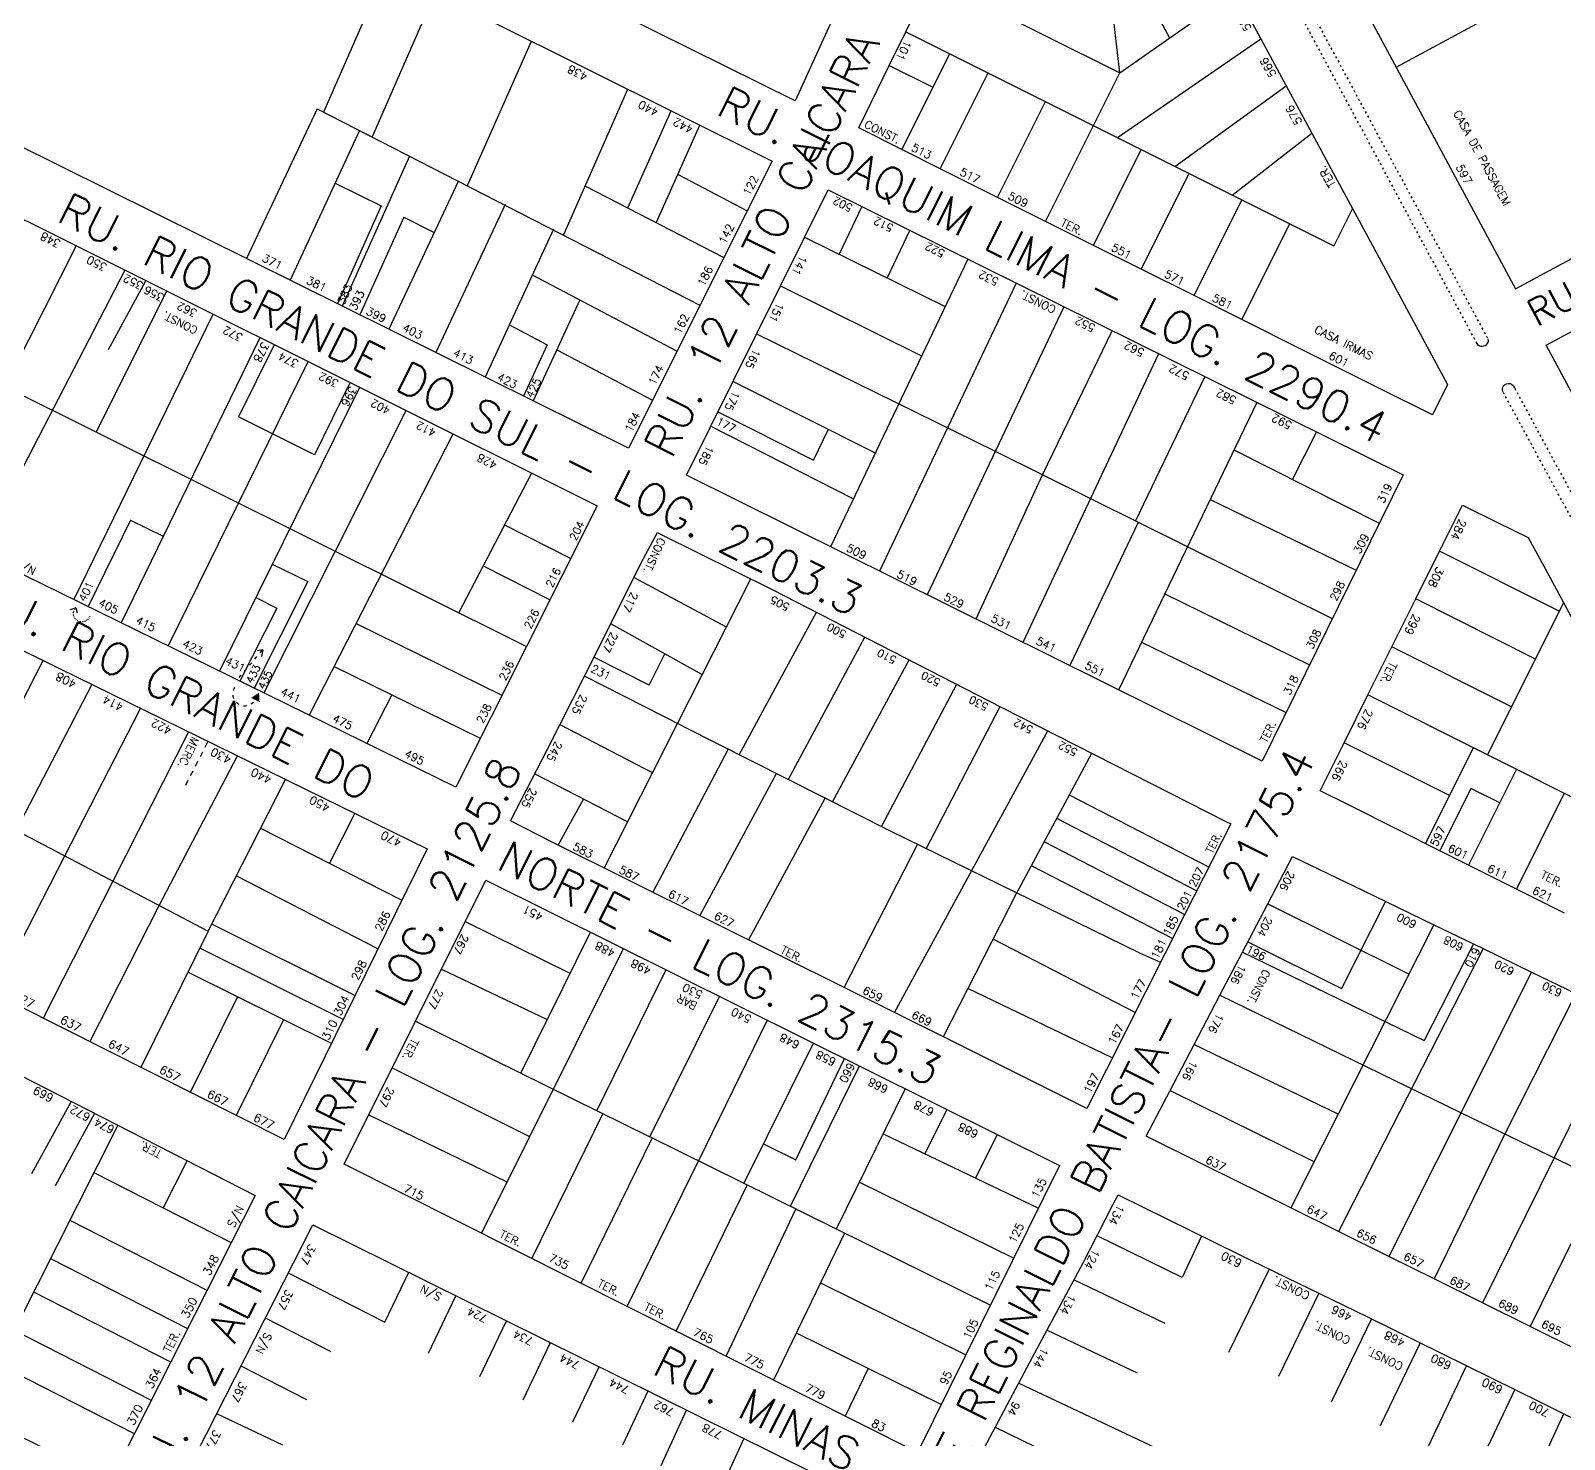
# Model space of a CAD drawing. Extents: x 714896 to 749292, y 8417558 to 8447149.
# Drawn here: x 741264.9 to 741551.2, y 8424591.9 to 8424855 of the extents above; entities that cross this region are included whole.
import ezdxf

# ---------------------------------------------------------------- set-up
doc = ezdxf.new("R2010")
doc.units = 0
doc.header["$MEASUREMENT"] = 0
doc.linetypes.add('ACAD_ISO03W100', pattern=[30, 12, -18])
for name, color, linetype in [('LOTE', 7, 'CONTINUOUS'), ('NUM-PORTA', 7, 'CONTINUOUS'), ('QUADRA', 6, 'CONTINUOUS'), ('TEXTO', 7, 'CONTINUOUS'), ('TEXTODERUA', 3, 'CONTINUOUS')]:
    doc.layers.add(name, color=color, linetype=linetype)
doc.styles.add('ROMANS', font='ROMANS.SHX', dxfattribs={"height": 1.5})

msp = doc.modelspace()

# ---------------------------------------------------------------- hatches: boundary and pattern name
at = {"layer": 'LOTE'}
h = msp.add_hatch(color=7, dxfattribs=at)
h.paths.add_polyline_path([(741307.51, 8424731.31), (741306.03, 8424730.34), (741307.61, 8424729.55)])
h.paths.add_polyline_path([(741306.41, 8424732.1), (741308.79, 8424730.9), (741308.99, 8424731.31), (741306.61, 8424732.5)], flags=9)

# ---------------------------------------------------------------- linework, layer by layer
at = {"layer": 'LOTE', "color": 7}
for p, q in [((741331.27, 8424866.52, 524.38), (741319.52, 8424839.74, 523.4)), ((741433.06, 8424864.65), (741468.2, 8424847.06)), ((741340.35, 8424861.98, 524.38), (741328.61, 8424835.11, 523.39)), ((741468.2, 8424847.06), (741489.78, 8424862.24)), ((741467.75, 8424834.99), (741494.53, 8424853.43)), ((741346.45, 8424826.03, 523.37), (741358.36, 8424853, 524.38)), ((741454.33, 8424819.34), (741468.2, 8424847.06)), ((741478.48, 8424829.62), (741499.28, 8424844.63)), ((741364.4, 8424816.89, 523.34), (741376.37, 8424844.01, 524.38)), ((741318.34, 8424840.34, 523.4), (741305.17, 8424812.4, 522.33)), ((741318.34, 8424840.34, 523.4), (741389.83, 8424803.69, 523.2)), ((741376.35, 8424821.87, 523.47), (741384.45, 8424839.98, 524.38)), ((741326.29, 8424836.29, 523.4), (741313.35, 8424808.33, 522.33)), ((741381.72, 8424819.19, 523.47), (741389.81, 8424837.29, 524.38)), ((741489.21, 8424824.25), (741504.03, 8424835.83)), ((741335.6, 8424831.55, 523.38), (741323.05, 8424803.52, 522.33)), ((741385.75, 8424828.1, 523.72), (741398.65, 8424821.31, 523.2)), ((741344.75, 8424826.89, 523.37), (741331.72, 8424799.21, 522.33)), ((741368.47, 8424825.94, 523.55), (741394.28, 8424812.59, 523.2)), ((741330.33, 8424822.22, 522.33), (741322.15, 8424803.96, 522.33)), ((741353.45, 8424822.47, 523.36), (741340.51, 8424794.85, 522.33)), ((741420.04, 8424822.12), (741415.79, 8424813.22, -0.49)), ((741334.52, 8424820.13, 523.02), (741326.35, 8424801.88, 522.33)), ((741362.49, 8424817.87, 523.35), (741349.75, 8424790.26, 522.33)), ((741409.37, 8424816.37, 525.42), (741435.62, 8424803.47, 524.92)), ((741429, 8424817.68), (741424.76, 8424808.8, -0.48)), ((741246.55, 8424761.67, 521.76), (741273.37, 8424814.73, 523.63)), ((741282.44, 8424810.2, 523.63), (741255.15, 8424757.44, 521.76)), ((741439.85, 8424812.28, 525.51), (741414.2, 8424758.55, 522.58)), ((741279.41, 8424795.41, 523.12), (741286.35, 8424808.25, 523.63)), ((741358.6, 8424809.3, 523.15), (741385.54, 8424795.11, 523.2)), ((741404.86, 8424807.28, 525.42), (741431.19, 8424794.2, 524.56)), ((741448.86, 8424807.81, 525.51), (741423.32, 8424754.01, 522.58)), ((741290.26, 8424806.29, 523.63), (741277.11, 8424779.98, 522.7)), ((741367.4, 8424804.66, 523.02), (741358.7, 8424785.82, 522.33)), ((741298.91, 8424801.97, 523.63), (741272.91, 8424748.72, 521.76)), ((741457.75, 8424803.4, 525.51), (741432.21, 8424749.6, 522.58)), ((741235.74, 8424800.6, 524.29), (741357.45, 8424739.95, 520.17)), ((741354.24, 8424800, -0.04), (741361.32, 8424796.27, -0.03)), ((741466.76, 8424798.93, 525.51), (741453.76, 8424772.04, 523.97)), ((741307.63, 8424797.61, 523.63), (741281.79, 8424744.35, 521.76)), ((741310.32, 8424796.29, 523.63), (741303.68, 8424782.84, 523.16)), ((741361.32, 8424796.27, 522.68), (741356.91, 8424786.71, 522.33)), ((741400.41, 8424798.31, 525.42), (741444.92, 8424776.43, 524.06)), ((741316.63, 8424793.12, 523.63), (741290.53, 8424740.06, 521.76)), ((741363.1, 8424795.33, -0.03), (741380.95, 8424785.94)), ((741475.42, 8424794.63, 525.51), (741450.09, 8424740.71, 522.58)), ((741484.08, 8424790.34, 525.51), (741471.11, 8424763.42, 523.77)), ((741326.26, 8424788.3, 523.63), (741300.12, 8424735.35, 521.76)), ((741324.48, 8424789.21, 523.63), (741317.84, 8424775.76, 523.16)), ((741396.02, 8424789.46, 525.42), (741422.55, 8424776.1, 523.94)), ((741493.8, 8424785.51, 525.51), (741467.98, 8424731.81, 522.58)), ((741334.91, 8424783.98, 523.63), (741308.43, 8424731.26, 521.76)), ((741393.18, 8424783.75, 525.42), (741411.05, 8424774.75, 525.42)), ((741343.71, 8424779.59, 523.63), (741316.89, 8424727.11, 521.76)), ((741391.85, 8424781.06, 525.42), (741418.46, 8424767.51, 523.49)), ((741500.42, 8424771.12, 524.19), (741504.94, 8424779.98, 525.51)), ((741444.92, 8424776.43, 524.06), (741507.87, 8424745.17, 522.2)), ((741489.52, 8424776.64, 524.48), (741516.62, 8424762.95, 522.2)), ((741344.81, 8424746.23, 521.57), (741358.36, 8424772.27, 523.63)), ((741453.76, 8424772.04, 523.97), (741441.32, 8424745.06, 522.58)), ((741485.06, 8424767.38, 523.95), (741512.31, 8424754.18, 522.2)), ((741283.49, 8424763.56, 521.76), (741275.6, 8424747.39, 521.76)), ((741283.49, 8424763.56, 521.76), (741289.64, 8424760.53, 521.15)), ((741353.34, 8424762.65, 522.16), (741365.72, 8424756.36, 520.17)), ((741458.86, 8424736.35, 522.58), (741471.72, 8424763.17, 523.77)), ((741550.24, 8424746.56, 524.85), (741527.89, 8424757.77, 524.85)), ((741309.99, 8424755.34, 524.57), (741316.64, 8424752.05, 522.47)), ((741349.36, 8424754.98, 521.77), (741361.83, 8424748.64, 520.17)), ((741316.64, 8424752.05, 522.47), (741306.63, 8424732.14, 521.76)), ((741371.97, 8424698.53, 525.74), (741399.33, 8424752.55, 524)), ((741394.78, 8424743.57, 523.49), (741377.49, 8424752.82, 521.79)), ((741306.89, 8424749.06, 524.57), (741310.81, 8424747.12, 524.18)), ((741476.6, 8424749.79, 523.35), (741503.61, 8424736.51, 522.2)), ((741545.78, 8424737.6, 524.85), (741523.44, 8424748.81, 524.85)), ((741551.02, 8424748.14, 524.85), (741536.87, 8424719.7, 524.85)), ((741310.81, 8424747.12, 524.18), (741303.94, 8424733.47, 521.76)), ((741397.17, 8424719.69, 523.7), (741411.56, 8424746.34, 524.01)), ((741325.65, 8424744.26, 522.88), (741352.86, 8424730.83, 520.17)), ((741390.27, 8424734.65, 523.36), (741373.17, 8424744.2, 521.76)), ((741406.32, 8424715.06, 523.81), (741420.62, 8424741.69, 524.01)), ((741472.26, 8424740.74, 523.05), (741499.24, 8424727.63, 522.2)), ((741541.33, 8424728.65, 524.85), (741518.98, 8424739.86, 524.85)), ((741253.41, 8424710.36, 521.15), (741267.18, 8424737.31, 521.39)), ((741321.68, 8424736.14, 521.83), (741348.82, 8424722.81, 520.17)), ((741380.33, 8424732.73, 1044.45), (741370.04, 8424737.94, 1043.5)), ((741380.33, 8424732.73, 524.75), (741383.28, 8424738.55, 524.57)), ((741414.57, 8424710.9, 523.87), (741428.91, 8424737.44, 524.01)), ((741276.28, 8424732.85, 521.39), (741262.18, 8424705.61, 521.12)), ((741386.62, 8424725.06, 523.45), (741368.24, 8424734.37, 521.75)), ((741423.72, 8424706.3, 523.88), (741437.75, 8424732.9, 524.02)), ((741332.31, 8424730.92, 522.08), (741327.66, 8424721.81, 521.76)), ((741577.31, 8424699.41, 524.85), (741514.53, 8424730.91, 524.85)), ((741271.25, 8424700.83, 521.1), (741285.39, 8424728.38, 521.39)), ((741432.05, 8424702.15, 523.86), (741445.84, 8424728.75, 524.02)), ((741363.67, 8424725.34, 521.76), (741381, 8424716.36, 523.62)), ((741386.62, 8424725.06, 523.45), (741425.36, 8424705.48, 523.88)), ((741294.37, 8424723.98, 521.39), (741280.22, 8424696.1, 521.08)), ((741297.98, 8424722.2, 521.39), (741297.41, 8424721.09, 521.36)), ((741426.15, 8424671.59, 525.77), (741454.75, 8424724.21, 524.02)), ((741529.74, 8424712.09, 524.85), (741510.07, 8424721.95, 524.85)), ((741288.88, 8424691.54, 521.06), (741303.47, 8424719.51, 521.39)), ((741296.95, 8424720.2, 521.34), (741296.49, 8424719.32, 521.32)), ((741381.05, 8424694, 525.75), (741395.12, 8424720.73, 523.66)), ((741448.92, 8424693.81, 523.7), (741463.01, 8424720, 524.02)), ((741534.19, 8424721.04, 524.85), (741525.28, 8424703.14, 524.85)), ((741295.13, 8424716.65, 521.28), (741294.67, 8424715.76, 521.26)), ((741296.04, 8424718.43, 521.31), (741295.58, 8424717.54, 521.29)), ((741358.97, 8424716.13, 521.77), (741376.35, 8424707.17, 524.22)), ((741389.79, 8424689.65, 525.75), (741404.09, 8424716.19, 523.79)), ((741542.24, 8424717.01, 524.85), (741533.33, 8424699.1, 524.85)), ((741294.22, 8424714.88, 521.25), (741293.76, 8424713.99, 521.24)), ((741298, 8424686.74, 521.03), (741312.44, 8424715.11, 521.39)), ((741533.75, 8424713.43, 524.85), (741527.96, 8424701.79, 524.85)), ((741539.12, 8424710.74, 524.85), (741533.75, 8424713.43, 524.85)), ((741253.36, 8424710.25, 521.15), (741298, 8424686.74, 521.03)), ((741363.35, 8424702.82), (741368.1, 8424711.42, -0.74)), ((741398.91, 8424685.11, 525.76), (741413.17, 8424711.61, 523.86)), ((741484.81, 8424698.74), (741458.81, 8424712.2, 1.96)), ((741551.17, 8424712.52, 524.85), (741542.26, 8424694.62, 524.85)), ((741320.68, 8424699.43, 521.27), (741325.42, 8424708.75, 521.39)), ((741482.54, 8424694.29), (741456.45, 8424707.8, 1.97)), ((741307.78, 8424705.99, 521.19), (741334.18, 8424692.57, 520.76)), ((741425.36, 8424705.48, 523.88), (741471.87, 8424682.73, 522.58)), ((741416.75, 8424676.25, 525.77), (741430.44, 8424702.95, 523.87)), ((741480.31, 8424689.89, 521.94), (741454.11, 8424703.45, 523.91)), ((741258.07, 8424675.1, 520.86), (741271.25, 8424700.83, 521.1)), ((741478.02, 8424685.37), (741451.71, 8424698.99, 1.98)), ((741280.22, 8424696.1, 521.08), (741267.19, 8424670.5, 520.86)), ((741329.71, 8424683.49, 520.76), (741303.26, 8424697.09, 521.1)), ((741435.26, 8424667.07, 525.76), (741448.92, 8424693.81, 523.7)), ((741275.94, 8424666.1, 520.86), (741288.88, 8424691.54, 521.06)), ((741495.82, 8424691.89, 533.75), (741522.08, 8424678.8, 528.59)), ((741517.81, 8424692.32, 527.65), (741509.61, 8424676.08, 526.25)), ((741325.42, 8424674.76, 520.76), (741298.68, 8424688.06, 520.99)), ((741345.99, 8424688.56, 519.02), (741365.55, 8424678.93, 521.87)), ((741526.81, 8424687.97, 527.65), (741500.13, 8424635.1, 523.08)), ((741298, 8424686.74, 521.03), (741285.44, 8424661.31, 520.86)), ((741369.32, 8424686.54, 522.8), (741356.37, 8424660.28, 522.69)), ((741471.04, 8424671.56, 521.93), (741444.54, 8424685.29, 523.93)), ((741492.11, 8424684.8, 533.75), (741509.61, 8424676.08, 530.31)), ((741534.21, 8424684.39, 527.65), (741525.02, 8424666.38, 526.09)), ((741323.22, 8424670.27, 520.76), (741296.44, 8424683.59, 520.99)), ((741375.47, 8424683.49, 522.8), (741349.03, 8424630.39, 522.57)), ((741471.87, 8424682.73, 522.58), (741475.79, 8424680.97, 521.94)), ((741491.08, 8424682.82, 533.81), (741525.02, 8424666.38, 527.29)), ((741536.01, 8424683.52, 527.65), (741509.04, 8424630.68, 523.08)), ((741321.01, 8424665.79, 520.76), (741294.22, 8424679.11, 520.99)), ((741341.57, 8424679.68, 519.02), (741361.28, 8424670.27, 521.47)), ((741370.55, 8424653.24, 521.78), (741383.47, 8424679.51, 522.8)), ((741545.09, 8424679.12, 527.65), (741518.43, 8424626.02, 523.08)), ((741466.77, 8424663.12, 521.93), (741439.82, 8424676.08, 524.47)), ((741303.47, 8424674.51, 520.96), (741294.68, 8424656.65, 520.86)), ((741380.46, 8424648.36, 521.96), (741393.46, 8424674.55, 522.8)), ((741486.89, 8424674.79, 533.84), (741531.79, 8424652.92, 527.8)), ((741553.34, 8424675.14, 527.65), (741540.07, 8424648.9, 527.67)), ((741312.06, 8424670.24, 521.49), (741303.25, 8424652.34, 521.39)), ((741336.75, 8424669.99, 519.02), (741380.46, 8424648.36, 521.96)), ((741402.34, 8424670.13, 522.8), (741389.55, 8424643.85, 522.08)), ((741562.3, 8424670.8, 527.65), (741535.89, 8424617.37, 523.08)), ((741398.04, 8424639.64, 522.18), (741410.99, 8424665.83, 522.8)), ((741482.09, 8424665.59, 533.85), (741508.88, 8424652.67, 527.75)), ((741571.15, 8424666.52, 527.65), (741544.8, 8424612.95, 523.08)), ((741419.57, 8424661.57, 522.8), (741406.66, 8424635.37, 522.26)), ((741407.74, 8424644.04, 522.28), (741416.78, 8424662.96, 522.8)), ((741332.39, 8424661.22, 519.02), (741358, 8424648.42, 522.11)), ((741428.15, 8424657.3, 522.8), (741415.28, 8424631.1, 522.34)), ((741477.59, 8424656.98, 533.86), (741504.4, 8424643.72, 526.29)), ((741272.41, 8424654.98, 519.66), (741265.04, 8424641.46, 519.92)), ((741276.8, 8424652.73, 519.66), (741269.43, 8424639.21, 519.92)), ((741435.89, 8424653.47), (741431.82, 8424645.18, -0.15)), ((741531.79, 8424652.92, 527.8), (741595.85, 8424621.97, 530.52)), ((741254.03, 8424596.76, 521.79), (741281.18, 8424650.49, 519.66)), ((741328.03, 8424652.46, 519.02), (741353.79, 8424639.96, 522.45)), ((741358.46, 8424625.64, 522.57), (741371.72, 8424652.67, 521.8)), ((741367.67, 8424621, 522.57), (741380.93, 8424648.13, 521.97)), ((741444.03, 8424616.89, 522.8), (741380.46, 8424648.36, 521.96)), ((741401.71, 8424647.08, 522.23), (741407.74, 8424644.04, 522.28)), ((741424.02, 8424648.91, 522.52), (741453, 8424635.04, 522.8)), ((741445.29, 8424648.79), (741441.29, 8424640.64, -0.14)), ((741540.07, 8424648.9, 527.67), (741526.86, 8424621.85, 523.08)), ((741302.34, 8424628.57, 519.1), (741276.76, 8424641.62, 520.81)), ((741289.63, 8424635.05, 520.01), (741294.09, 8424643.88, 519.66)), ((741376.23, 8424616.69, 522.57), (741389.55, 8424643.85, 522.08)), ((741385.36, 8424612.09, 522.57), (741398.63, 8424639.35, 522.18)), ((741419.6, 8424639.92, 522.39), (741448.39, 8424625.71, 522.8)), ((741297.81, 8424619.65, 519.1), (741272.24, 8424632.7, 520.81)), ((741394.69, 8424607.4, 522.57), (741407.72, 8424634.84, 522.27)), ((741416.8, 8424630.34, 522.35), (741403.54, 8424602.94, 522.57)), ((741479.84, 8424622.08, 532.73), (741463.95, 8424629.88, 535.27)), ((741483.48, 8424629.81, 530.6), (741479.83, 8424622.06, 530.72)), ((741294.19, 8424612.52, 519.1), (741268.62, 8424625.57, 520.81)), ((741312.96, 8424622.95, 526.78), (741330.98, 8424613.74, 523.11)), ((741330.98, 8424613.74, 523.11), (741335.46, 8424623.05, 522.6)), ((741459.67, 8424621.66, 535.24), (741476.59, 8424613.55, 531.34)), ((741496.06, 8424623.66, 530.6), (741488.5, 8424608.1, 530.25)), ((741291.03, 8424606.27, 519.1), (741265.45, 8424619.33, 520.81)), ((741339.16, 8424607.98, 522.71), (741344.28, 8424618.67, 522.6)), ((741412.31, 8424621.07, 522.35), (741439.45, 8424607.61, 522.8)), ((741505.37, 8424619.13, 530.6), (741497.81, 8424603.57, 530.25)), ((741320.96, 8424608.22, 523.65), (741308.69, 8424614.52, 526.79)), ((741348.7, 8424603.57, 522.45), (741353.68, 8424614.01, 522.6)), ((741515.21, 8424614.34, 530.6), (741507.63, 8424598.82, 530)), ((741287.41, 8424599.14, 519.1), (741261.84, 8424612.19, 520.81)), ((741356.85, 8424599.26, 522.29), (741361.92, 8424609.93, 522.6)), ((741407.78, 8424611.72, 522.4), (741434.89, 8424598.39, 522.8)), ((741454.63, 8424612.23, 535.26), (741471.45, 8424604.25, 531.1)), ((741524.25, 8424609.89, 530.59), (741516.81, 8424594.38, 529.81)), ((741284.23, 8424592.9, 519.1), (741258.65, 8424605.95, 520.81)), ((741316.44, 8424599.25, 523.66), (741304.17, 8424605.55, 526.8)), ((741366.1, 8424595.13, 522.18), (741370.98, 8424605.43, 522.6)), ((741421.25, 8424605.1, 522.5), (741416.94, 8424596.2, 522.57)), ((741532.9, 8424605.63, 530.59), (741525.72, 8424590.38, 529.68)), ((741449.34, 8424602.32, 535.27), (741485.53, 8424585.3, 524.66)), ((741541.94, 8424601.18, 530.59), (741534.65, 8424585.77, 529.52)), ((741375.4, 8424590.84, 522.08), (741380.14, 8424600.89, 522.6)), ((741311.94, 8424590.79, 522.9), (741299.62, 8424596.64, 526.8)), ((741382.61, 8424586.97, 522), (741387.33, 8424597.32, 522.6)), ((741546.33, 8424586.24, 529.65), (741551.09, 8424596.64, 530.59)), ((741444.95, 8424594.11, 535.28), (741472.03, 8424580.99, 524.04)), ((741398, 8424592.03, 522.6), (741393.87, 8424582.88, 521.96))]:
    msp.add_line(p, q, dxfattribs=at)
at = {"layer": 'LOTE', "color": 7, "elevation": 532.25}
msp.add_lwpolyline([(741519.8, 8424848.17), (741541.8, 8424860.04), (741534.22, 8424874.13), (741543.02, 8424878.88), (741534.97, 8424893.85)], dxfattribs=at)
at = {"layer": 'LOTE', "color": 7}
for points in [[(741468.2, 8424847.06), (741464.11, 8424882.65)], [(741473.97, 8424860.09), (741477.48, 8424853.59)], [(741428.23, 8424854.76), (741508.18, 8424814.76)], [(741427.5, 8424832.76), (741436.45, 8424850.65)], [(741425.16, 8424848.47), (741433.32, 8424844.39)], [(741434.66, 8424829.18), (741443.6, 8424847.07)], [(741445.39, 8424823.81), (741454.34, 8424841.7)], [(741463.28, 8424814.86), (741472.22, 8424832.75)], [(741472.22, 8424810.39), (741481.16, 8424828.28)], [(741482.06, 8424805.47), (741491, 8424823.35)], [(741511.62, 8424821.75), (741508.18, 8424814.76)], [(741491, 8424800.99), (741499.95, 8424818.88)]]:
    msp.add_lwpolyline(points, dxfattribs=at)
at = {"layer": 'LOTE', "color": 7, "linetype": 'ACAD_ISO03W100', "ltscale": 0.03}
for points, elevation in [([(741502.06, 8424862.04), (741536.63, 8424797.91), (741536.86, 8424797.49), (741536.95, 8424797.22), (741536.95, 8424796.9), (741536.89, 8424796.69), (741536.81, 8424796.52), (741536.63, 8424796.29), (741536.39, 8424796.11), (741536.12, 8424796.01), (741535.87, 8424795.97), (741535.63, 8424796), (741535.36, 8424796.09), (741535.13, 8424796.23), (741534.9, 8424796.51), (741500.18, 8424861.19)], 476.93), ([(741566.95, 8424737.27), (741543.83, 8424779.96), (741539.74, 8424787.52), (741539.74, 8424787.52), (741539.67, 8424787.78), (741539.66, 8424788.07), (741539.72, 8424788.35), (741539.86, 8424788.61), (741540.11, 8424788.86), (741540.41, 8424789.02), (741540.73, 8424789.08), (741541.06, 8424789.04), (741541.35, 8424788.92), (741541.61, 8424788.7), (741541.73, 8424788.55), (741541.93, 8424788.16), (741603.76, 8424673.55)], 533.27)]:
    msp.add_lwpolyline(points, dxfattribs=dict(at, elevation=elevation))
at = {"layer": 'LOTE', "color": 7, "linetype": 'CONTINUOUS', "elevation": 522.33, "flags": 128}
for points in [[(741321.75, 8424826.49), (741330.33, 8424822.22)], [(741334.52, 8424820.13), (741340.23, 8424817.29)]]:
    msp.add_lwpolyline(points, dxfattribs=at)
at = {"layer": 'LOTE', "color": 7, "linetype": 'CONTINUOUS', "flags": 128}
msp.add_lwpolyline([(741317.84, 8424775.76), (741303.67, 8424782.81)], dxfattribs=at)
at = {"layer": 'LOTE', "color": 7, "elevation": 525.42, "flags": 128}
msp.add_lwpolyline([(741411.05, 8424774.75), (741413.79, 8424780.51)], dxfattribs=at)
at = {"layer": 'LOTE', "color": 7, "flags": 128}
for points in [[(741273.33, 8424747.19), (741272.28, 8424746.81)], [(741273.33, 8424747.19), (741273.58, 8424746.25)]]:
    msp.add_lwpolyline(points, dxfattribs=at)
at = {"layer": 'LOTE', "color": 7, "linetype": 'ACAD_ISO03W100', "ltscale": 0.01, "flags": 128}
msp.add_lwpolyline([(741275.9, 8424745.55), (741275.55, 8424744.98), (741274.94, 8424744.59), (741274.21, 8424744.52), (741273.56, 8424744.76), (741273.14, 8424745.17), (741272.9, 8424745.7), (741272.89, 8424746.39), (741273.33, 8424747.19)], dxfattribs=at)
at = {"layer": 'LOTE', "color": 2, "linetype": 'ACAD_ISO03W100', "ltscale": 0.05, "flags": 128}
msp.add_lwpolyline([(741303.81, 8424734.15), (741308.21, 8424739.34)], dxfattribs=at)
at = {"layer": 'LOTE', "color": 2, "flags": 128}
for points in [[(741308.21, 8424739.34), (741307.21, 8424739.14)], [(741308.21, 8424739.34), (741307.97, 8424738.08)]]:
    msp.add_lwpolyline(points, dxfattribs=at)
at = {"layer": 'LOTE', "color": 7, "linetype": 'ACAD_ISO03W100', "ltscale": 0.05}
msp.add_arc((741304.85, 8424731.12), 2.25, 149.1092, 336.5607, dxfattribs=at)
at = {"layer": 'QUADRA', "color": 6}
for points in [[(741330.28, 8424947.28), (741432.67, 8424896.83), (741407.58, 8424841.84), (741303.3, 8424893.61), (741330.28, 8424947.28)], [(741263.51, 8424900.34), (741403.28, 8424830.58), (741376.47, 8424776.99), (741244.09, 8424842.72), (741251.84, 8424874.03), (741263.51, 8424900.34)], [(741242.67, 8424830.07), (741370.66, 8424766.18), (741344.22, 8424713.68), (741228.65, 8424770.45), (741242.67, 8424830.07)], [(741413.77, 8424825.23), (741521.09, 8424772.02), (741494.75, 8424718.51), (741387.33, 8424771.94), (741413.77, 8424825.23)], [(741382.6, 8424760.86), (741403.19, 8424750.63), (741446.19, 8424728.57), (741487.98, 8424707.28), (741488.93, 8424706.84), (741480.28, 8424689.83), (741462.02, 8424653.65), (741436.04, 8424666.68), (741405.86, 8424681.64), (741362.1, 8424703.45), (741354.44, 8424707.36), (741361.35, 8424720.75), (741368.24, 8424734.37), (741379.27, 8424756.4), (741381.9, 8424761.2), (741382.6, 8424760.86)], [(741240.62, 8424750.34), (741338.89, 8424702.14), (741312.18, 8424647.84), (741212.7, 8424697.95), (741225.39, 8424758.05), (741240.62, 8424750.34)], [(741349.84, 8424696.29), (741456.93, 8424643), (741430.45, 8424589.4), (741323.43, 8424643.27), (741349.84, 8424696.29)], [(741218.21, 8424682.73), (741306.8, 8424637.37), (741279.79, 8424584.11), (741192.17, 8424627.13), (741212.15, 8424685.85), (741218.21, 8424682.73)], [(741466.92, 8424635.67), (741467.89, 8424637.51), (741490.64, 8424626.3), (741514.45, 8424614.71), (741546.72, 8424598.83), (741570.65, 8424586.85), (741576.88, 8424583.87), (741563.04, 8424556.13), (741550.32, 8424530.48), (741506.47, 8424552.17), (741470.05, 8424570.6), (741446.03, 8424582.52), (741440.24, 8424585.3), (741451.93, 8424607.18), (741461.35, 8424624.81), (741466.92, 8424635.67)], [(741317.55, 8424631.93), (741425.15, 8424578.58), (741398.28, 8424524.5), (741290.44, 8424578.54), (741317.55, 8424631.93)]]:
    msp.add_lwpolyline(points, close=True, dxfattribs=at)
at = {"layer": 'QUADRA'}
for points, elevation in [([(741529.08, 8424936.12), (741485.22, 8424912.46), (741542.1, 8424806.73), (741585.96, 8424830.39), (741529.08, 8424936.12)], 530.28), ([(741595.95, 8424747.34), (741578.92, 8424755.78), (741569.96, 8424760.23), (741566.23, 8424762.08), (741565.83, 8424762.81), (741562.03, 8424769.85), (741556.34, 8424780.41), (741547.79, 8424796.25), (741554.64, 8424799.87), (741573.99, 8424810.34), (741591.61, 8424819.81), (741596.32, 8424810.99), (741608.08, 8424788.93), (741619.55, 8424767.44), (741611.93, 8424760.96), (741602.8, 8424753.18), (741595.95, 8424747.34)], 522.69)]:
    msp.add_lwpolyline(points, close=True, dxfattribs=dict(at, elevation=elevation))
msp.add_lwpolyline([(741489.78, 8424862.24), (741494.53, 8424853.43), (741499.28, 8424844.63), (741504.03, 8424835.83), (741508.02, 8424828.42), (741511.62, 8424821.75), (741517.4, 8424811.05), (741522.58, 8424801.44), (741529.37, 8424788.85), (741526.59, 8424783.18), (741526.59, 8424783.18), (741516.82, 8424788.07), (741509.56, 8424791.7), (741502.13, 8424795.42), (741491, 8424800.99), (741482.06, 8424805.47), (741472.22, 8424810.39), (741463.28, 8424814.86), (741454.33, 8424819.34), (741445.39, 8424823.81), (741434.66, 8424829.18), (741427.5, 8424832.76), (741419.46, 8424836.79), (741425.16, 8424848.47), (741428.23, 8424854.76), (741433.06, 8424864.65)], dxfattribs=at)
at = {"layer": 'QUADRA', "linetype": 'CONTINUOUS', "elevation": 524.85}
msp.add_lwpolyline([(741551.2, 8424690.14), (741542.26, 8424694.62), (741533.33, 8424699.1), (741527.96, 8424701.79), (741520.31, 8424705.63), (741510.87, 8424710.37), (741505.62, 8424713), (741510.07, 8424721.95), (741514.53, 8424730.91), (741518.98, 8424739.86), (741523.44, 8424748.81), (741527.89, 8424757.77), (741532.16, 8424766.35), (741538.73, 8424763.12), (741544.46, 8424760.3), (741548.02, 8424753.71), (741551.02, 8424748.14), (741556.95, 8424737.15)], dxfattribs=at)
at = {"layer": 'QUADRA', "color": 6, "elevation": 530.51}
msp.add_lwpolyline([(741553.96, 8424608.41), (741544.8, 8424612.95), (741535.89, 8424617.37), (741526.86, 8424621.85), (741518.43, 8424626.02), (741509.04, 8424630.68), (741500.13, 8424635.1), (741484.28, 8424642.95), (741473.15, 8424648.47), (741477.59, 8424656.98), (741482.09, 8424665.59), (741486.89, 8424674.79), (741491.08, 8424682.82), (741495.82, 8424691.89), (741500.43, 8424700.73), (741513.63, 8424694.35), (741526.81, 8424687.97), (741536.01, 8424683.52), (741545.09, 8424679.12), (741553.34, 8424675.14)], dxfattribs=at)

# ---------------------------------------------------------------- texts
at = {"layer": 'NUM-PORTA', "color": 7, "style": 'ROMANS'}
for s, height, rotation, p in [('556', 1.5, 120.0194, (741492.86, 8424855.4)), ('101', 1.5, 243.428, (741428.07, 8424853.34)), ('438', 1.492, 153.5289, (741369.02, 8424846.89)), ('566', 1.5, 120.0194, (741497.49, 8424846.82)), ('440', 1.492, 153.5582, (741382.24, 8424840.28, -524.38)), ('576', 1.5, 120.0194, (741502.3, 8424837.91)), ('442', 1.492, 153.5582, (741388.72, 8424837.05, -524.38)), ('513', 1.5, 333.428, (741429.14, 8424832.62)), ('122', 1.486, 63.2083, (741399.08, 8424824.01)), ('517', 1.5, 333.428, (741438.19, 8424828.07)), ('597', 1.5, 298.5156, (741530.89, 8424829.47)), ('509', 1.5, 333.428, (741447.16, 8424823.6)), ('502', 1.46, 153.6427, (741418.47, 8424822.36)), ('512', 1.46, 153.6427, (741426.07, 8424818.59)), ('348', 1.5, 153.4285, (741270.62, 8424815.68)), ('142', 1.485, 63.2982, (741394.56, 8424814.98)), ('371', 1.492, 333.6177, (741307.94, 8424811.98)), ('522', 1.46, 153.6427, (741435.68, 8424813.83)), ('551', 1.5, 333.428, (741466.46, 8424813.96)), ('350', 1.5, 153.4285, (741279.26, 8424811.27)), ('186', 1.485, 63.3162, (741390.6, 8424807.08)), ('141', 1.455, 243.6213, (741408.6, 8424813.11)), ('532', 1.494, 153.6032, (741445.75, 8424808.56)), ('571', 1.5, 333.428, (741476.36, 8424809.01)), ('352', 1.471, 153.4041, (741286.03, 8424807.84)), ('381', 1.492, 333.6263, (741316.19, 8424807.82)), ('383', 1.5, 65.9122, (741323.43, 8424803.67, 522.9)), ('356', 1.471, 153.4041, (741289.9, 8424805.64, 0.02)), ('393', 1.492, 63.6258, (741325.58, 8424802.57)), ('581', 1.5, 333.428, (741485.3, 8424804.54)), ('362', 1.471, 153.4285, (741296.07, 8424802.67)), ('399', 1.492, 333.6279, (741327.35, 8424802.06)), ('162', 1.485, 63.3164, (741386.16, 8424798.15)), ('151', 1.455, 243.6213, (741404.26, 8424804.33)), ('372', 1.471, 153.4229, (741304.62, 8424798.15)), ('403', 1.492, 333.6279, (741334.15, 8424798.97)), ('552', 1.495, 153.6051, (741463.77, 8424799.91)), ('378', 1.5, 243.4229, (741308.12, 8424796.98, 0.01)), ('562', 1.495, 153.6051, (741472.93, 8424795.33)), ('374', 1.5, 153.4229, (741315.05, 8424793.27)), ('413', 1.492, 333.6279, (741343.59, 8424794.28)), ('165', 1.454, 243.6179, (741399.89, 8424795.65)), ('601', 1.5, 333.428, (741507.05, 8424793.78)), ('392', 1.471, 153.4321, (741322.51, 8424789.52)), ('423', 1.492, 333.6279, (741351.8, 8424789.75)), ('174', 1.486, 63.0987, (741381.41, 8424788.6)), ('572', 1.495, 153.6035, (741481.31, 8424790.97)), ('396', 1.471, 243.4321, (741324.5, 8424788.69)), ('425', 1.492, 63.6279, (741358.57, 8424786.18, 522.47)), ('582', 1.494, 153.6013, (741490.1, 8424786.42)), ('402', 1.471, 153.4255, (741332.19, 8424784.52)), ('175', 1.454, 243.6206, (741396.04, 8424787.81)), ('412', 1.471, 153.4261, (741340.7, 8424780.38)), ('184', 1.486, 63.0987, (741377.03, 8424779.84)), ('177', 1.454, 333.6206, (741392.71, 8424781.51)), ('592', 1.495, 153.6037, (741500.47, 8424781.76)), ('428', 1.47, 153.3991, (741352.08, 8424774.34)), ('185', 1.457, 243.6358, (741391.17, 8424777.61)), ('319', 1.459, 63.8222, (741517.49, 8424766.56)), ('204', 1.461, 63.3083, (741366.67, 8424759.56)), ('284', 1.529, 244.0452, (741531.61, 8424763.88)), ('509', 1.494, 333.5658, (741417, 8424757.84)), ('309', 1.5, 62.3456, (741513.05, 8424757.1)), ('S/N', 1.48, 333.8003, (741261.74, 8424754.98, 521.76)), ('216', 1.461, 63.3083, (741362.26, 8424750.81)), ('519', 1.5, 333.5658, (741426.43, 8424752.94)), ('308', 1.528, 244.1376, (741527.4, 8424754.98)), ('401', 1.48, 63.8003, (741275.06, 8424748.17)), ('217', 1.491, 243.2268, (741377.02, 8424750.27)), ('298', 1.456, 63.8036, (741508.64, 8424748.33)), ('405', 1.48, 333.8003, (741277.37, 8424747.61)), ('505', 1.43, 152.742, (741406.68, 8424747.79)), ('529', 1.494, 333.5674, (741435.2, 8424748.7)), ('415', 1.48, 333.7846, (741284.34, 8424744.32)), ('226', 1.461, 63.3108, (741358.21, 8424743.08)), ('531', 1.494, 333.5647, (741444.01, 8424744.69)), ('299', 1.529, 244.1474, (741523, 8424746.13)), ('227', 1.491, 243.2268, (741373.26, 8424742.77, -1043.5)), ('500', 1.429, 152.8261, (741417.27, 8424742.7)), ('541', 1.494, 333.5646, (741452.42, 8424740.47)), ('308', 1.456, 63.8044, (741504.21, 8424739.33)), ('423', 1.48, 333.7883, (741293.1, 8424739.95)), ('510', 1.429, 152.8261, (741426.64, 8424737.89)), ('431', 1.48, 333.7919, (741301.06, 8424736.76)), ('433', 1.4, 63.7919, (741306.26, 8424732.89)), ('236', 1.461, 63.306, (741353.51, 8424733.44)), ('231', 1.491, 333.2268, (741369.29, 8424735.32, -1043.5)), ('551', 1.493, 333.5641, (741461.52, 8424735.89)), ('408', 1.54, 153.7885, (741273.6, 8424733.47)), ('435', 1.4, 63.7919, (741308.48, 8424731.8)), ('520', 1.429, 152.832, (741434.86, 8424733.68)), ('318', 1.457, 63.8088, (741499.98, 8424730.74)), ('414', 1.54, 153.7885, (741282.36, 8424729.17)), ('441', 1.48, 333.782, (741311.39, 8424730.99)), ('235', 1.492, 243.2835, (741367.56, 8424731.15)), ('530', 1.429, 152.8383, (741443.78, 8424729.14)), ('238', 1.462, 63.3359, (741349.31, 8424725.43)), ('276', 1.528, 244.1781, (741514.18, 8424728.44)), ('422', 1.54, 153.7894, (741291.4, 8424724.78)), ('475', 1.479, 333.7731, (741321.09, 8424726)), ('542', 1.429, 152.8383, (741452.15, 8424724.86)), ('245', 1.492, 243.2525, (741362.85, 8424722.38)), ('552', 1.429, 152.8383, (741460.44, 8424720.64)), ('430', 1.54, 153.79, (741302.5, 8424719.36)), ('495', 1.479, 333.7731, (741334.5, 8424719.41)), ('266', 1.526, 244.251, (741509.4, 8424718.84)), ('440', 1.54, 153.7897, (741310.03, 8424715.58)), ('255', 1.493, 243.6725, (741358.13, 8424713.68)), ('450', 1.538, 153.7877, (741320.93, 8424710.38)), ('470', 1.538, 153.7877, (741334.28, 8424703.81)), ('597', 1.5, 64.76, (741527.44, 8424702.45)), ('583', 1.498, 333.3499, (741365.93, 8424702.06)), ('601', 1.5, 334.76, (741529.29, 8424701.73)), ('587', 1.498, 333.3499, (741374.55, 8424697.76)), ('207', 1.441, 62.8158, (741482.29, 8424694.91)), ('611', 1.5, 334.76, (741536.65, 8424697.98)), ('206', 1.461, 243.1375, (741499.64, 8424698.17)), ('617', 1.498, 333.3685, (741383.73, 8424693.23)), ('201', 1.441, 62.8158, (741480.08, 8424690.57)), ('621', 1.5, 334.76, (741545.07, 8424693.86)), ('286', 1.503, 63.7966, (741330.4, 8424686.59)), ('451', 1.493, 153.5087, (741360.69, 8424689.97)), ('627', 1.498, 333.3606, (741392.29, 8424689.14)), ('600', 1.474, 154.1272, (741523.76, 8424688.53)), ('185', 1.496, 63.2286, (741477.5, 8424685.78)), ('204', 1.46, 242.9116, (741495.48, 8424689.59)), ('267', 1.475, 243.597, (741345.39, 8424686.35)), ('488', 1.493, 153.5363, (741374.15, 8424683.2)), ('181', 1.496, 63.2286, (741475.29, 8424681.41)), ('608', 1.474, 154.1272, (741532.52, 8424684.3)), ('498', 1.493, 153.543, (741380.85, 8424679.9)), ('196', 1.46, 332.9116, (741491.63, 8424682.94, 533.4)), ('610', 1.474, 243.0107, (741534.25, 8424683.88)), ('298', 1.503, 63.7945, (741325.99, 8424677.43, -520.76)), ('186', 1.459, 242.838, (741490.53, 8424680.67)), ('620', 1.474, 154.1378, (741542.02, 8424679.75)), ('277', 1.475, 243.597, (741340.66, 8424676.09)), ('530', 1.493, 153.5506, (741390.48, 8424675.38)), ('659', 1.498, 333.4008, (741420.02, 8424675.21)), ('177', 1.496, 63.2286, (741471.49, 8424673.87)), ('630', 1.474, 154.1378, (741550.92, 8424675.72)), ('627', 1.551, 333.1778, (741261.51, 8424674.13)), ('304', 1.503, 63.7945, (741322.74, 8424670.83, -520.76)), ('637', 1.551, 333.1795, (741270.25, 8424669.72)), ('310', 1.503, 63.7945, (741320.5, 8424666.28, -520.76)), ('540', 1.493, 153.5506, (741399.58, 8424670.84)), ('669', 1.498, 333.4008, (741429.19, 8424670.66)), ('176', 1.46, 242.8915, (741486.37, 8424671.55)), ('648', 1.493, 153.5506, (741408.61, 8424666.05)), ('167', 1.497, 63.2341, (741467.28, 8424665.46)), ('647', 1.551, 333.1806, (741279.19, 8424665.22)), ('658', 1.493, 153.5505, (741415.36, 8424662.83)), ('657', 1.551, 333.1806, (741288.74, 8424660.41)), ('660', 1.494, 243.5672, (741417.5, 8424662.38)), ('166', 1.46, 242.8779, (741481.48, 8424662.72)), ('668', 1.493, 153.5481, (741425.12, 8424657.73)), ('197', 1.497, 63.2706, (741462.72, 8424656.32)), ('669', 1.518, 152.8503, (741269.31, 8424656.1)), ('667', 1.551, 333.1806, (741297.65, 8424655.83)), ('297', 1.476, 243.5968, (741331.51, 8424657.8)), ('672', 1.518, 152.8383, (741276.2, 8424652.51, -519.66)), ('678', 1.493, 153.5481, (741433.67, 8424653.47)), ('674', 1.518, 152.8383, (741280.69, 8424650.21, -519.66)), ('677', 1.551, 333.1806, (741306.3, 8424651.47)), ('688', 1.493, 153.5481, (741441.96, 8424649.35)), ('637', 1.49, 333.8325, (741484.09, 8424643.58)), ('715', 1.502, 333.2528, (741334.37, 8424638.22)), ('135', 1.484, 63.7432, (741452.93, 8424636.79)), ('134', 1.504, 241.9694, (741467.84, 8424635.84)), ('647', 1.5, 333.8661, (741502.94, 8424634.39)), ('125', 1.484, 63.7252, (741448.7, 8424628.37)), ('656', 1.491, 333.8661, (741512.23, 8424629.92)), ('347', 1.497, 243.1971, (741316.86, 8424628.47)), ('124', 1.491, 242.0665, (741463.23, 8424627.54)), ('735', 1.502, 333.2649, (741361.43, 8424625.27)), ('630', 1.54, 153.8758, (741491.16, 8424625.23)), ('657', 1.491, 333.8717, (741521.01, 8424625.52)), ('115', 1.484, 63.7201, (741444.24, 8424619.49)), ('687', 1.491, 333.8778, (741529.64, 8424621.09)), ('357', 1.497, 243.1588, (741312.6, 8424620)), ('S/N', 1.497, 153.6314, (741341.78, 8424618.98)), ('134', 1.491, 242.0665, (741458.74, 8424619.08)), ('724', 1.497, 153.6271, (741350.31, 8424614.91)), ('466', 1.54, 153.8758, (741511.74, 8424615.22)), ('689', 1.491, 333.874, (741538.71, 8424616.79)), ('765', 1.502, 333.2738, (741388.42, 8424611.38)), ('105', 1.484, 63.7201, (741440.18, 8424610.43)), ('695', 1.491, 333.872, (741546.74, 8424612.9)), ('S/N', 1.497, 243.159, (741308.65, 8424611.97, -526.8)), ('734', 1.497, 153.6271, (741358.87, 8424610.67)), ('468', 1.54, 153.8731, (741521.61, 8424610.43)), ('744', 1.497, 153.6295, (741367.55, 8424606.23)), ('775', 1.502, 333.2736, (741397.92, 8424606.68)), ('144', 1.489, 242.0853, (741453.65, 8424609.12)), ('680', 1.54, 153.8731, (741530.3, 8424606.15)), ('95', 1.484, 63.7172, (741435.85, 8424601.89)), ('367', 1.497, 243.159, (741303.98, 8424602.77, -526.8)), ('744', 1.497, 153.6295, (741376.82, 8424601.63)), ('779', 1.502, 333.2736, (741409.29, 8424600.96)), ('690', 1.54, 153.8731, (741539.84, 8424601.65)), ('762', 1.497, 153.6334, (741385.15, 8424597.47)), ('94', 1.49, 242.0988, (741448.32, 8424599.07)), ('700', 1.54, 153.8731, (741548.61, 8424597.33)), ('83', 1.502, 333.275, (741421.69, 8424594.36)), ('377', 1.497, 243.1628, (741299.14, 8424593.76)), ('778', 1.497, 153.634, (741394.16, 8424593.16))]:
    msp.add_text(s, height=height, rotation=rotation, dxfattribs=at).set_placement(p)
at = {"layer": 'NUM-PORTA', "style": 'ROMANS'}
for s, p in [('S/N', (741302.85, 8424631.25, -519.1)), ('348', (741298.32, 8424622.32, -519.1)), ('350', (741294.28, 8424614.35, -519.1)), ('364', (741287.6, 8424601.18, -519.1)), ('370', (741284.14, 8424594.35, -519.1))]:
    msp.add_text(s, height=1.533, rotation=63.1995, dxfattribs=at).set_placement(p)
at = {"layer": 'TEXTO', "style": 'ROMANS'}
for s, height, rotation, p in [('CASA DE PASSAGEM', 1.5, 298.5156, (741530.42, 8424839.58)), ('CONST.', 1.5, 333.428, (741420.35, 8424836.99)), ('TER.', 1.5, 333.428, (741457.02, 8424818.59)), ('CONST.', 1.495, 153.6042, (741456.44, 8424803.39)), ('CONST.', 1.47, 153.3444, (741296.22, 8424799.49)), ('CASA IRMAS', 1.5, 333.428, (741504.37, 8424798.67)), ('CONST.', 1.462, 245.7115, (741382.1, 8424760.42)), ('TER.', 1.528, 244.1648, (741518.64, 8424737.23)), ('TER.', 1.462, 63.8407, (741495.6, 8424721.83)), ('MERC.', 1.541, 243.3336, (741295.04, 8424723.25)), ('TER.', 1.495, 334.7482, (741546.64, 8424696.75)), ('TER.', 1.498, 333.3948, (741404.73, 8424682.77)), ('CONST.', 1.463, 243.1401, (741495.06, 8424679.76)), ('BAR', 1.493, 153.5506, (741389.45, 8424673.32)), ('TER.', 1.475, 243.5912, (741336.04, 8424666.86)), ('TER.', 1.502, 333.272, (741352.25, 8424629.68)), ('TER.', 1.502, 333.272, (741370.55, 8424620.47)), ('CONST.', 1.54, 153.8755, (741503.85, 8424619.21)), ('TER.', 1.502, 333.272, (741379.23, 8424616.1)), ('CONST.', 1.535, 153.9091, (741511.4, 8424610.86)), ('TER.', 1.533, 63.1995, (741290.92, 8424607.85, -519.1)), ('CONST.', 1.535, 153.9015, (741521.25, 8424606.01))]:
    msp.add_text(s, height=height, rotation=rotation, dxfattribs=at).set_placement(p)
at = {"layer": 'TEXTO', "color": 7, "style": 'ROMANS'}
for height, rotation, p in [(1.5, 120.0194, (741508.59, 8424826.24)), (1.441, 62.8158, (741485.45, 8424701.13)), (1.518, 152.8383, (741289.51, 8424645.7))]:
    msp.add_text('TER.', height=height, rotation=rotation, dxfattribs=at).set_placement(p)
at = {"layer": 'TEXTODERUA', "style": 'ROMANS'}
for s, height, rotation, p in [('RU. 12 ALTO CAICARA - LOG. 2125.8', 6, 63.4449, (741384.53, 8424774.78)), ('RU.03-COMPL.CAICARA-LOG.2172.0', 5, 28.2517, (741546.02, 8424799.54)), ('RU. JOAQUIM LIMA - LOG. 2290.4', 6, 333.4259, (741392.55, 8424839.45)), ('RU. RIO GRANDE DO SUL - LOG. 2203.3', 6, 333.4977, (741269.49, 8424819.54)), ('RU. RIO GRANDE DO', 6, 333.2431, (741254.26, 8424747.58)), ('RU. 12 ALTO CAICARA - LOG. 2125.8', 6, 63.4449, (741288.6, 8424580.76)), ('RU. 13 - JOSE REGINALDO BATISTA- LOG. 2175.4', 6, 63.4449, (741412.89, 8424534.92)), ('NORTE - LOG. 2315.3', 6, 333.2431, (741351.56, 8424698.58)), ('AV. GENESIO PINTO PAUDARCO - LOG. 2145.2', 6, 63.0242, (741522.99, 8424444.6)), ('RU. MINAS', 6, 333.3601, (741380.6, 8424604.23))]:
    msp.add_text(s, height=height, rotation=rotation, dxfattribs=at).set_placement(p)

doc.saveas('drawing.dxf')
